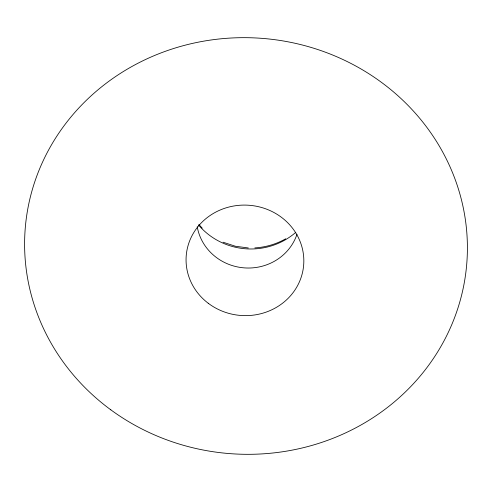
<?xml version="1.0" encoding="UTF-8"?>
<svg xmlns="http://www.w3.org/2000/svg" width="492" height="492" viewBox="0 0 492 492"><rect width="100%" height="100%" fill="white"/><g stroke="black" fill="none" stroke-linecap="round" stroke-linejoin="round"><path stroke-width="0.74" d="M285.717 238.792C276.295 244.149 265.662 247.261 254.844 247.907M248.325 247.956L235.422 246.258L223.06 242.212M198.873 224.444L202.194 228.128M296.99 234.309A51.469 48.997 4.2 0 1 244.26 267.876A51.469 48.997 4.2 0 1 197.224 226.726M295.784 232.329A67.183 64.735 4.2 0 1 198.756 225.213M110.823 409.836A221.474 208.257 4.2 0 0 465.444 275.514A221.474 208.257 4.2 0 0 161.739 52.638A221.474 208.257 4.2 0 0 110.823 409.836M208.227 303.25A58.905 55.252 4.2 0 0 303.177 269.112A58.905 55.252 4.2 0 0 223.436 208.725A58.905 55.252 4.2 0 0 208.227 303.25"/></g></svg>
